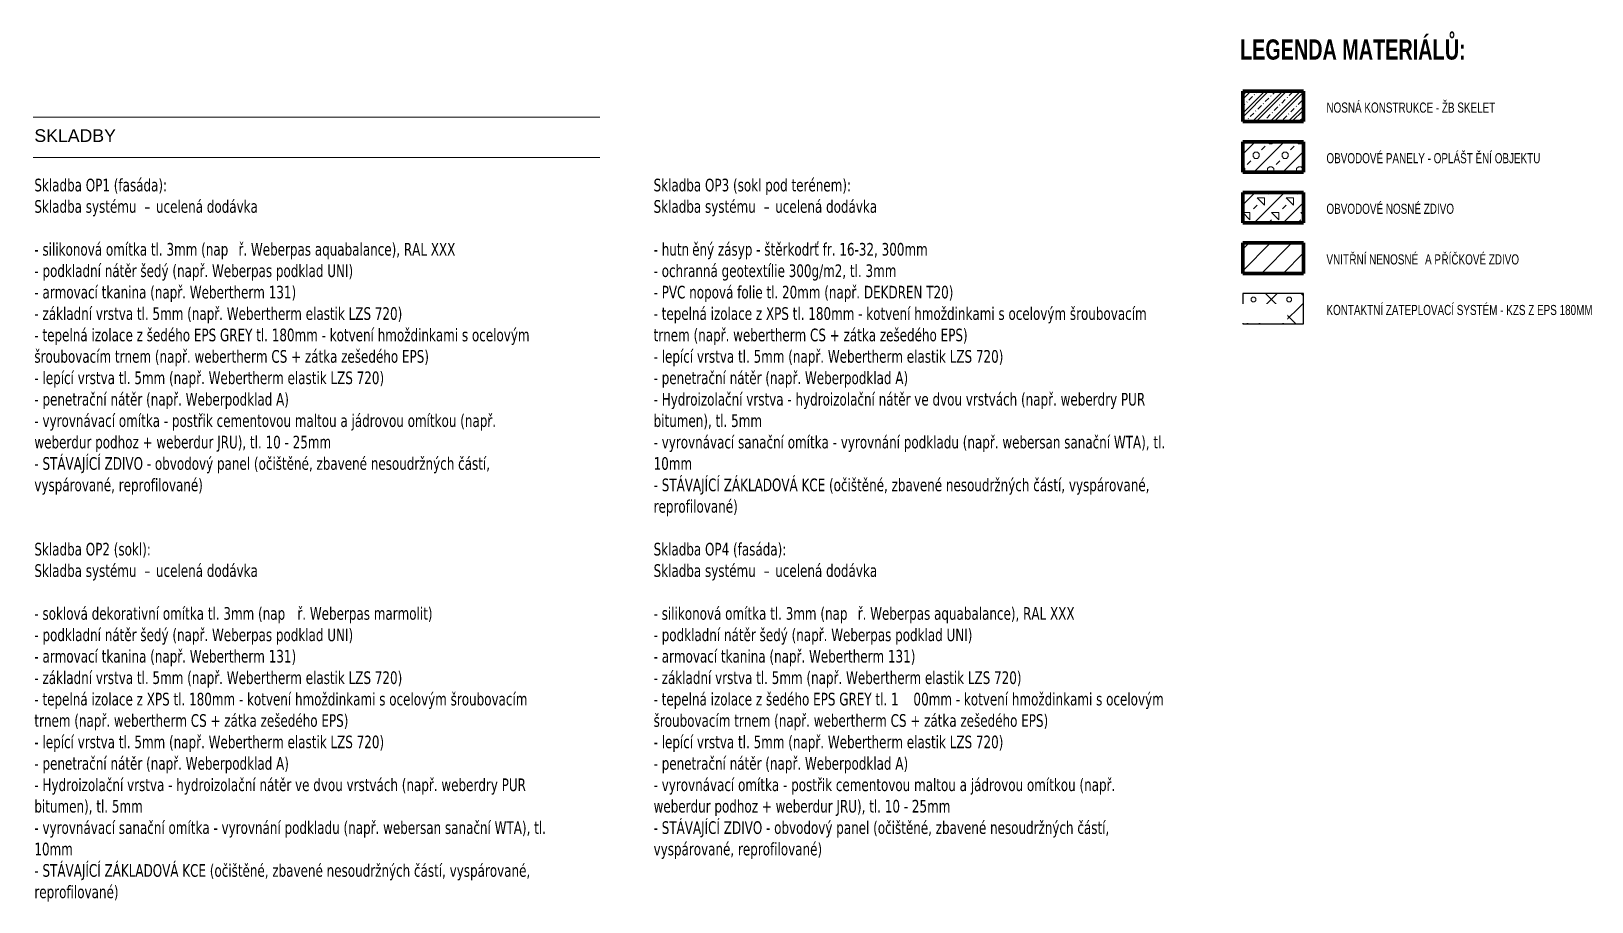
# Model space of a CAD drawing. Header units: millimetres. Extents: x -2854 to 232784, y -45352 to 20466.
# Drawn here: x 217365 to 232784, y -3831 to 4772 of the extents above; entities that cross this region are included whole.
import ezdxf

# ---------------------------------------------------------------- set-up
doc = ezdxf.new("R2010")
doc.units = ezdxf.units.MM
for name, color, linetype, lineweight in [('A-DETL', 90, 'Continuous', 13), ('A-DETL-GENF', 92, 'Continuous', 13), ('A-DETL-THIN', 151, 'Continuous', 13), ('A-DETL-WIDE', 214, 'Continuous', 70), ('G-ANNO-TEXT', 231, 'Continuous', 9)]:
    doc.layers.add(name, color=color, linetype=linetype, lineweight=lineweight)
doc.styles.add('Arial', font='arial.ttf', dxfattribs={"height": 125})
doc.styles.add('Arial_1', font='arial.ttf', dxfattribs={"width": 0.7, "height": 100})
doc.styles.add('Arial_B_1', font='arialbd.ttf', dxfattribs={"width": 0.7, "height": 200})
doc.styles.add('Tahoma_1', font='tahoma.ttf', dxfattribs={"width": 0.8, "height": 125})
doc.styles.add('Tahoma_B', font='tahomabd.ttf', dxfattribs={"width": 0.8, "height": 125})

msp = doc.modelspace()

# ---------------------------------------------------------------- hatches: boundary and pattern name
at = {"layer": 'A-DETL-GENF'}
h = msp.add_hatch(dxfattribs=at)
h.set_pattern_fill('FP_199', style=0, pattern_type=2)
h.set_pattern_definition([(45, (227142.27, 0), (-88.3883, 88.3883), []), (45, (227179.77, 0), (-88.3883, 88.3883), []), (45, (227249.27, 0), (-88.3883, 88.3883), [50, -25, 5, -25])])
h.paths.add_polyline_path([(229335.4, 4179.4), (229335.4, 3879.4), (229935.4, 3879.4), (229935.4, 4179.4)])
h = msp.add_hatch(dxfattribs=at)
h.set_pattern_fill('FP_200', style=0, pattern_type=2)
h.set_pattern_definition([(45, (227214.12, 0), (-143.684, 143.684), []), (0, (227443.06, 67.3), (143.684, 143.684), [25.4, -261.968]), (45, (227468.46, 67.3), (-143.684, 143.684), [25.4, -177.8]), (90, (227486.43, 85.26), (-143.684, 143.684), [25.4, -261.968]), (135, (227486.43, 110.66), (-143.684, -143.684), [25.4, -177.8]), (0, (227443.06, 128.62), (143.684, 143.684), [25.4, -261.968]), (45, (227425.1, 110.66), (-143.684, 143.684), [25.4, -177.8]), (90, (227425.1, 85.26), (-143.684, 143.684), [25.4, -261.968]), (135, (227443.06, 67.3), (-143.684, -143.684), [25.4, -177.8]), (45, (227509.65, 151.85), (-143.684, 143.684), [50.8, -152.4])])
h.paths.add_polyline_path([(229335.4, 3679.4), (229335.4, 3379.4), (229935.4, 3379.4), (229935.4, 3679.4)])
h = msp.add_hatch(dxfattribs=at)
h.set_pattern_fill('FP_201', style=0, pattern_type=2)
h.set_pattern_definition([(45, (227142.27, 0), (-143.684, 143.684), []), (45, (227285.96, 0), (-143.684, 143.684), [50.8, -152.4]), (135, (227393.72, 35.92), (-143.684, -143.684), [101.6, -101.6]), (0, (227321.88, 107.76), (143.684, 143.684), [71.842, -215.526]), (90, (227393.72, 35.92), (-143.684, 143.684), [71.842, -215.526])])
h.paths.add_polyline_path([(229335.4, 3179.4), (229335.4, 2879.4), (229935.4, 2879.4), (229935.4, 3179.4)])
h = msp.add_hatch(dxfattribs=at)
h.set_pattern_fill('FP_5', style=0, pattern_type=2)
h.set_pattern_definition([(45, (227142.27, 0), (-106.066, 106.066), [])])
h.paths.add_polyline_path([(229335.4, 2679.4), (229335.4, 2379.4), (229935.4, 2379.4), (229935.4, 2679.4)])
h = msp.add_hatch(dxfattribs=at)
h.set_pattern_fill('FP_202', color=10, style=0, pattern_type=2)
h.set_pattern_definition([(45, (227142.27, 0), (0.0007, 353.553), []), (315, (227142.27, 0), (353.553, -0.0007), []), (270, (227295.96, 9.56), (176.771, -176.771), [19.139, -334.416]), (270, (227342.15, 9.56), (176.771, -176.771), [19.139, -334.416]), (0, (227308.85, 23.1), (176.771, 176.771), [19.139, -334.416]), (0, (227308.85, -23.1), (176.771, 176.771), [19.139, -334.416]), (45, (227295.96, 9.56), (0.0007, 353.553), [19.139, -230.861]), (45, (227328.62, -23.1), (0.0007, 353.553), [19.139, -230.861]), (315, (227328.62, 23.1), (353.553, -0.0007), [19.139, -230.861]), (315, (227295.96, -9.56), (353.553, -0.0007), [19.139, -230.861])])
h.paths.add_polyline_path([(229335.4, 2179.4), (229335.4, 1879.4), (229935.4, 1879.4), (229935.4, 2179.4)])

# ---------------------------------------------------------------- linework, layer by layer
at = {"layer": 'A-DETL', "lineweight": 25}
for p, q in [((229935.4, 2179.4), (229335.4, 2179.4)), ((229335.4, 2179.4), (229335.4, 1879.4)), ((229935.4, 1879.4), (229935.4, 2179.4)), ((229335.4, 1879.4), (229935.4, 1879.4))]:
    msp.add_line(p, q, dxfattribs=at)
at = {"layer": 'A-DETL-THIN'}
for p, q in [((217383.7, 3923.7), (222983.7, 3923.7)), ((217383.7, 3523.7), (222983.7, 3523.7))]:
    msp.add_line(p, q, dxfattribs=at)
at = {"layer": 'A-DETL-WIDE'}
for p, q in [((229935.4, 4179.4), (229335.4, 4179.4)), ((229335.4, 4179.4), (229335.4, 3879.4)), ((229935.4, 3879.4), (229935.4, 4179.4)), ((229335.4, 3879.4), (229935.4, 3879.4)), ((229935.4, 3679.4), (229335.4, 3679.4)), ((229335.4, 3679.4), (229335.4, 3379.4)), ((229935.4, 3379.4), (229935.4, 3679.4)), ((229335.4, 3379.4), (229935.4, 3379.4)), ((229935.4, 3179.4), (229335.4, 3179.4)), ((229335.4, 3179.4), (229335.4, 2879.4)), ((229935.4, 2879.4), (229935.4, 3179.4)), ((229335.4, 2879.4), (229935.4, 2879.4)), ((229935.4, 2679.4), (229335.4, 2679.4)), ((229335.4, 2679.4), (229335.4, 2379.4)), ((229935.4, 2379.4), (229935.4, 2679.4)), ((229335.4, 2379.4), (229935.4, 2379.4))]:
    msp.add_line(p, q, dxfattribs=at)

# ---------------------------------------------------------------- texts
at = {"layer": 'G-ANNO-TEXT', "color": 7, "lineweight": 25, "attachment_point": 1}
for s, insert, char_height, width, style in [('LEGENDA MATERIÁL', (229308.5, 4691.6), 200, 2452.362, 'Arial_B_1'), ('Ů:', (231331.9, 4691.6), 200, 249.726, 'Arial_B_1'), ('NOSNÁ KONSTRUKCE - ŽB SKELET', (230162.3, 4067.4), 100, 2062.341, 'Arial_1'), ('OBVODOVÉ PANELY - OPLÁŠT', (230162.3, 3567.4), 100, 1784.556, 'Arial_1'), ('ĚNÍ OBJEKTU', (231634.7, 3567.4), 100, 794.071, 'Arial_1'), ('OBVODOVÉ NOSNÉ ZDIVO', (230162.3, 3067.4), 100, 1554.472, 'Arial_1'), ('VNIT', (230162.3, 2567.4), 100, 274.979, 'Arial_1'), ('ŘNÍ NENOSNÉ ', (230389.1, 2567.4), 100, 872.637, 'Arial_1'), (' A P', (231109.1, 2567.4), 100, 230.084, 'Arial_1'), ('ŘÍČKOVÉ ZDIVO', (231299, 2567.4), 100, 945.59, 'Arial_1'), ('KONTAKTNÍ ZATEPLOVACÍ SYSTÉM - KZS Z EPS 180MM', (230162.3, 2067.4), 100, 3243.628, 'Arial_1')]:
    msp.add_mtext(s, dxfattribs=dict(at, insert=insert, char_height=char_height, width=width, style=style))
at = {"layer": 'G-ANNO-TEXT', "color": 7, "char_height": 125, "attachment_point": 1, "bg_fill": 3, "box_fill_scale": 1.25, "bg_fill_color": 256, "bg_fill_true_color": 13158600, "bg_fill_transparency": 0}
for s, insert, width, style in [('SKLADBY', (217396.6, 3803.2), 970.042, 'Arial'), ('Skladba OP1 (fasáda):', (217396.6, 3314.7), 1914.43, 'Tahoma_B'), ('Skladba OP3 (sokl pod terénem):', (223514.7, 3314.7), 2831.56, 'Tahoma_B'), ('- silikonová omítka tl. 3mm (nap', (217396.6, 2679.7), 2443.544, 'Tahoma_1'), ('- hutn', (223514.7, 2679.7), 461.772, 'Tahoma_1'), ('Skladba OP2 (sokl):', (217396.6, -283.6), 1696.371, 'Tahoma_B'), ('Skladba OP4 (fasáda):', (223514.7, -283.6), 1914.43, 'Tahoma_B'), ('- soklová dekorativní omítka tl. 3mm (nap', (217396.6, -918.6), 3149.028, 'Tahoma_1'), ('- silikonová omítka tl. 3mm (nap', (223514.7, -918.6), 2443.544, 'Tahoma_1')]:
    msp.add_mtext(s, dxfattribs=dict(at, insert=insert, width=width, style=style))

# ---------------------------------------------------------------- next in the draw order: texts
at = {"layer": 'G-ANNO-TEXT', "color": 7, "char_height": 125, "attachment_point": 1, "style": 'Tahoma_1', "bg_fill": 3, "box_fill_scale": 1.25, "bg_fill_color": 256, "bg_fill_true_color": 13158600, "bg_fill_transparency": 0}
for s, insert, width in [('Skladba systému ', (217396.6, 3103.1), 1317.974), ('Skladba systému ', (223514.7, 3103.1), 1317.974), ('ř. Weberpas aquabalance), RAL XXX', (219412.7, 2679.7), 2725.738), ('ěný zásyp - štěrkodrť fr. 16-32, 300mm', (223895.7, 2679.7), 2991.898), ('Skladba systému ', (217396.6, -495.3), 1317.974), ('Skladba systému ', (223514.7, -495.3), 1317.974), ('ř. Weberpas marmolit)', (219994.8, -918.6), 1699.578), ('ř. Weberpas aquabalance), RAL XXX', (225530.8, -918.6), 2725.738)]:
    msp.add_mtext(s, dxfattribs=dict(at, insert=insert, width=width))

# ---------------------------------------------------------------- next in the draw order: texts
for s, insert, width in [('\\fTahoma|b0|i0|c238|p34|;\\W.8;–', (218484, 3103.1), 92.996), ('\\fTahoma|b0|i0|c238|p34|;\\W.8;–', (224602.1, 3103.1), 92.996), ('- podkladní nátěr šedý (např. Weberpas podklad UNI)', (217396.6, 2468.1), 4037.298), ('- ochranná geotextílie 300g/m2, tl. 3mm', (223514.7, 2468.1), 3056.033), ('\\fTahoma|b0|i0|c238|p34|;\\W.8;–', (218484, -495.3), 92.996), ('\\fTahoma|b0|i0|c238|p34|;\\W.8;–', (224602.1, -495.3), 92.996), ('- podkladní nátěr šedý (např. Weberpas podklad UNI)', (217396.6, -1130.3), 4037.298), ('- podkladní nátěr šedý (např. Weberpas podklad UNI)', (223514.7, -1130.3), 4037.298)]:
    msp.add_mtext(s, dxfattribs=dict(at, insert=insert, width=width))

# ---------------------------------------------------------------- next in the draw order: texts
for s, insert, width in [(' ucelená dodávka ', (218560.7, 3103.1), 1366.075), (' ucelená dodávka ', (224678.9, 3103.1), 1366.075), ('- armovací tkanina (např. Webertherm 131)', (217396.6, 2256.4), 3296.539), ('- PVC nopová folie tl. 20mm (např. DEKDREN T20)', (223514.7, 2256.4), 3825.653), (' ucelená dodávka ', (218560.7, -495.3), 1366.075), (' ucelená dodávka ', (224678.9, -495.3), 1366.075), ('- armovací tkanina (např. Webertherm 131)', (217396.6, -1341.9), 3296.539), ('- armovací tkanina (např. Webertherm 131)', (223514.7, -1341.9), 3296.539)]:
    msp.add_mtext(s, dxfattribs=dict(at, insert=insert, width=width))

# ---------------------------------------------------------------- next in the draw order: texts
at = {"layer": 'G-ANNO-TEXT', "color": 7, "char_height": 125, "width": 4624.133, "attachment_point": 1, "style": 'Tahoma_1', "bg_fill": 3, "box_fill_scale": 1.25, "bg_fill_color": 256, "bg_fill_true_color": 13158600, "bg_fill_transparency": 0}
for insert in [(217396.6, 2044.7), (217396.6, -1553.6)]:
    msp.add_mtext('- základní vrstva tl. 5mm (např. Webertherm elastik LZS 720)', dxfattribs=dict(at, insert=insert))

# ---------------------------------------------------------------- next in the draw order: texts
at = {"layer": 'G-ANNO-TEXT', "color": 7, "char_height": 125, "attachment_point": 1, "style": 'Tahoma_1', "bg_fill": 3, "box_fill_scale": 1.25, "bg_fill_color": 256, "bg_fill_true_color": 13158600, "bg_fill_transparency": 0}
for s, insert, width in [('- tepelná izolace z\xa0šedého EPS GREY tl. 180mm - kotvení hmoždinkami s ocelovým ', (217396.6, 1833.1), 6288.437), ('- tepelná izolace z\xa0XPS tl. 180mm - kotvení hmoždinkami s ocelovým šroubovacím ', (217396.6, -1765.3), 6230.715)]:
    msp.add_mtext(s, dxfattribs=dict(at, insert=insert, width=width))

# ---------------------------------------------------------------- next in the draw order: texts
for s, insert, width in [('- tepelná izolace z\xa0XPS tl. 180mm - kotvení hmoždinkami s ocelovým šroubovacím ', (223514.7, 2044.7), 6230.715), ('šroubovacím trnem (např. webertherm CS + zátka zešedého EPS)', (217396.6, 1621.4), 4970.462), ('- základní vrstva tl. 5mm (např. Webertherm elastik LZS 720)', (223514.7, -1553.6), 4624.133), ('trnem (např. webertherm CS + zátka zešedého EPS)', (217396.6, -1976.9), 3969.956)]:
    msp.add_mtext(s, dxfattribs=dict(at, insert=insert, width=width))

# ---------------------------------------------------------------- next in the draw order: texts
for s, insert, width in [('trnem (např. webertherm CS + zátka zešedého EPS)', (223514.7, 1833.1), 3969.956), ('- lepící vrstva tl. 5mm (např. Webertherm elastik LZS 720)', (217396.6, 1409.7), 4393.247), ('- tepelná izolace z\xa0šedého EPS GREY tl. 1', (223514.7, -1765.3), 3110.548), ('- lepící vrstva tl. 5mm (např. Webertherm elastik LZS 720)', (217396.6, -2188.6), 4393.247)]:
    msp.add_mtext(s, dxfattribs=dict(at, insert=insert, width=width))

# ---------------------------------------------------------------- next in the draw order: texts
for s, insert, width in [('- lepící vrstva tl. 5mm (např. Webertherm elastik LZS 720)', (223514.7, 1621.4), 4393.247), ('- penetrační nátěr (např. Weberpodklad A)', (217396.6, 1198.1), 3209.957), ('\\fTahoma|b0|i0|c238|p34|;\\W.8;0', (226081.2, -1765.3), 92.996), ('- penetrační nátěr (např. Weberpodklad A)', (217396.6, -2400.3), 3209.957)]:
    msp.add_mtext(s, dxfattribs=dict(at, insert=insert, width=width))

# ---------------------------------------------------------------- next in the draw order: texts
for s, insert, width in [('- penetrační nátěr (např. Weberpodklad A)', (223514.7, 1409.7), 3209.957), ('- vyrovnávací omítka - postřik cementovou maltou a jádrovou omítkou (např. ', (217396.6, 986.4), 5858.732), ('0mm - kotvení hmoždinkami s ocelovým ', (226157.9, -1765.3), 3084.894), ('- Hydroizolační vrstva - hydroizolační nátěr ve dvou vrstvách (např. weberdry PUR ', (217396.6, -2611.9), 6217.888)]:
    msp.add_mtext(s, dxfattribs=dict(at, insert=insert, width=width))

# ---------------------------------------------------------------- next in the draw order: texts
for s, insert, width in [('- Hydroizolační vrstva - hydroizolační nátěr ve dvou vrstvách (např. weberdry PUR ', (223514.7, 1198.1), 6217.888), ('weberdur podhoz + weberdur JRU), tl. 10 - 25mm', (217396.6, 774.7), 3796.792), ('šroubovacím trnem (např. webertherm CS + zátka zešedého EPS)', (223514.7, -1976.9), 4970.462), ('bitumen), tl. 5mm', (217396.6, -2823.6), 1369.282)]:
    msp.add_mtext(s, dxfattribs=dict(at, insert=insert, width=width))

# ---------------------------------------------------------------- next in the draw order: texts
for s, insert, width in [('bitumen), tl. 5mm', (223514.7, 986.4), 1369.282), ('- STÁVAJÍCÍ ZDIVO - obvodový panel (očištěné, zbavené nesoudržných částí, ', (217396.6, 563.1), 5871.559), ('- lepící vrstva tl. 5mm (např. Webertherm elastik LZS 720)', (223514.7, -2188.6), 4393.247), ('- vyrovnávací sanační omítka - vyrovnání podkladu (např. webersan sanační WTA), tl. ', (217396.6, -3035.3), 6490.462)]:
    msp.add_mtext(s, dxfattribs=dict(at, insert=insert, width=width))

# ---------------------------------------------------------------- next in the draw order: texts
for s, insert, width in [('- vyrovnávací sanační omítka - vyrovnání podkladu (např. webersan sanační WTA), tl. ', (223514.7, 774.7), 6490.462), ('vyspárované, reprofilované)', (217396.6, 351.4), 2090.801), ('- penetrační nátěr (např. Weberpodklad A)', (223514.7, -2400.3), 3209.957), ('10mm', (217396.6, -3246.9), 474.599)]:
    msp.add_mtext(s, dxfattribs=dict(at, insert=insert, width=width))

# ---------------------------------------------------------------- next in the draw order: texts
for s, insert, width in [('10mm', (223514.7, 563.1), 474.599), ('- vyrovnávací omítka - postřik cementovou maltou a jádrovou omítkou (např. ', (223514.7, -2611.9), 5858.732), ('- STÁVAJÍCÍ ZÁKLADOVÁ KCE (očištěné, zbavené nesoudržných částí, vyspárované, ', (217396.6, -3458.6), 6349.365)]:
    msp.add_mtext(s, dxfattribs=dict(at, insert=insert, width=width))

# ---------------------------------------------------------------- next in the draw order: texts
for s, insert, width in [('- STÁVAJÍCÍ ZÁKLADOVÁ KCE (očištěné, zbavené nesoudržných částí, vyspárované, ', (223514.7, 351.4), 6349.365), ('weberdur podhoz + weberdur JRU), tl. 10 - 25mm', (223514.7, -2823.6), 3796.792), ('reprofilované)', (217396.6, -3670.3), 1045.4)]:
    msp.add_mtext(s, dxfattribs=dict(at, insert=insert, width=width))

# ---------------------------------------------------------------- next in the draw order: texts
for s, insert, width in [('reprofilované)', (223514.7, 139.7), 1045.4), ('- STÁVAJÍCÍ ZDIVO - obvodový panel (očištěné, zbavené nesoudržných částí, ', (223514.7, -3035.3), 5871.559)]:
    msp.add_mtext(s, dxfattribs=dict(at, insert=insert, width=width))

# ---------------------------------------------------------------- next in the draw order: texts
at = {"layer": 'G-ANNO-TEXT', "color": 7, "insert": (223514.7, -3246.9), "char_height": 125, "width": 2090.801, "attachment_point": 1, "style": 'Tahoma_1', "bg_fill": 3, "box_fill_scale": 1.25, "bg_fill_color": 256, "bg_fill_true_color": 13158600, "bg_fill_transparency": 0}
msp.add_mtext('vyspárované, reprofilované)', dxfattribs=at)

doc.saveas('drawing.dxf')
